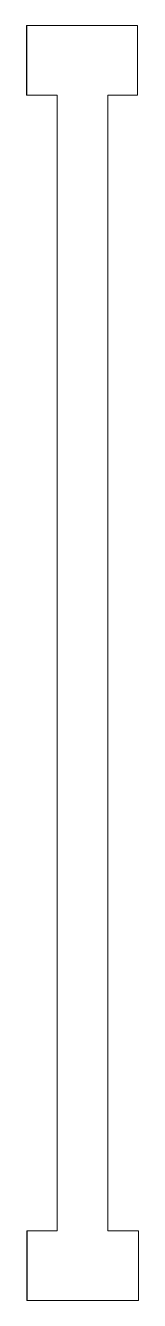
# Model space of a CAD drawing. Header units: inches. Extents: x 35.2 to 40, y -202.1 to -147.2.
import ezdxf

# ---------------------------------------------------------------- set-up
doc = ezdxf.new("R2010")
doc.units = ezdxf.units.IN
doc.header["$MEASUREMENT"] = 0
doc.layers.add('A201-Floorplan-2nd-floor', color=7, linetype='Continuous', lineweight=9)

msp = doc.modelspace()

# ---------------------------------------------------------------- linework, layer by layer
at = {"layer": 'A201-Floorplan-2nd-floor'}
for p, q in [((39.977, -147.23), (35.18, -147.23)), ((39.977, -147.225), (39.977, -150.23)), ((36.505, -150.23), (35.181, -150.23)), ((36.505, -150.23), (36.505, -199.105)), ((39.979, -150.23), (38.698, -150.23)), ((38.698, -150.23), (38.698, -199.105)), ((35.192, -199.105), (36.505, -199.105)), ((38.698, -199.105), (40.011, -199.105)), ((40.011, -199.105), (40.011, -202.105)), ((40.013, -202.105), (35.192, -202.105))]:
    msp.add_line(p, q, dxfattribs=at)
at = {"layer": 'A201-Floorplan-2nd-floor', "lineweight": 30}
for p, q in [((35.181, -147.23), (35.181, -150.23)), ((35.192, -199.105), (35.192, -202.105))]:
    msp.add_line(p, q, dxfattribs=at)

doc.saveas('drawing.dxf')
